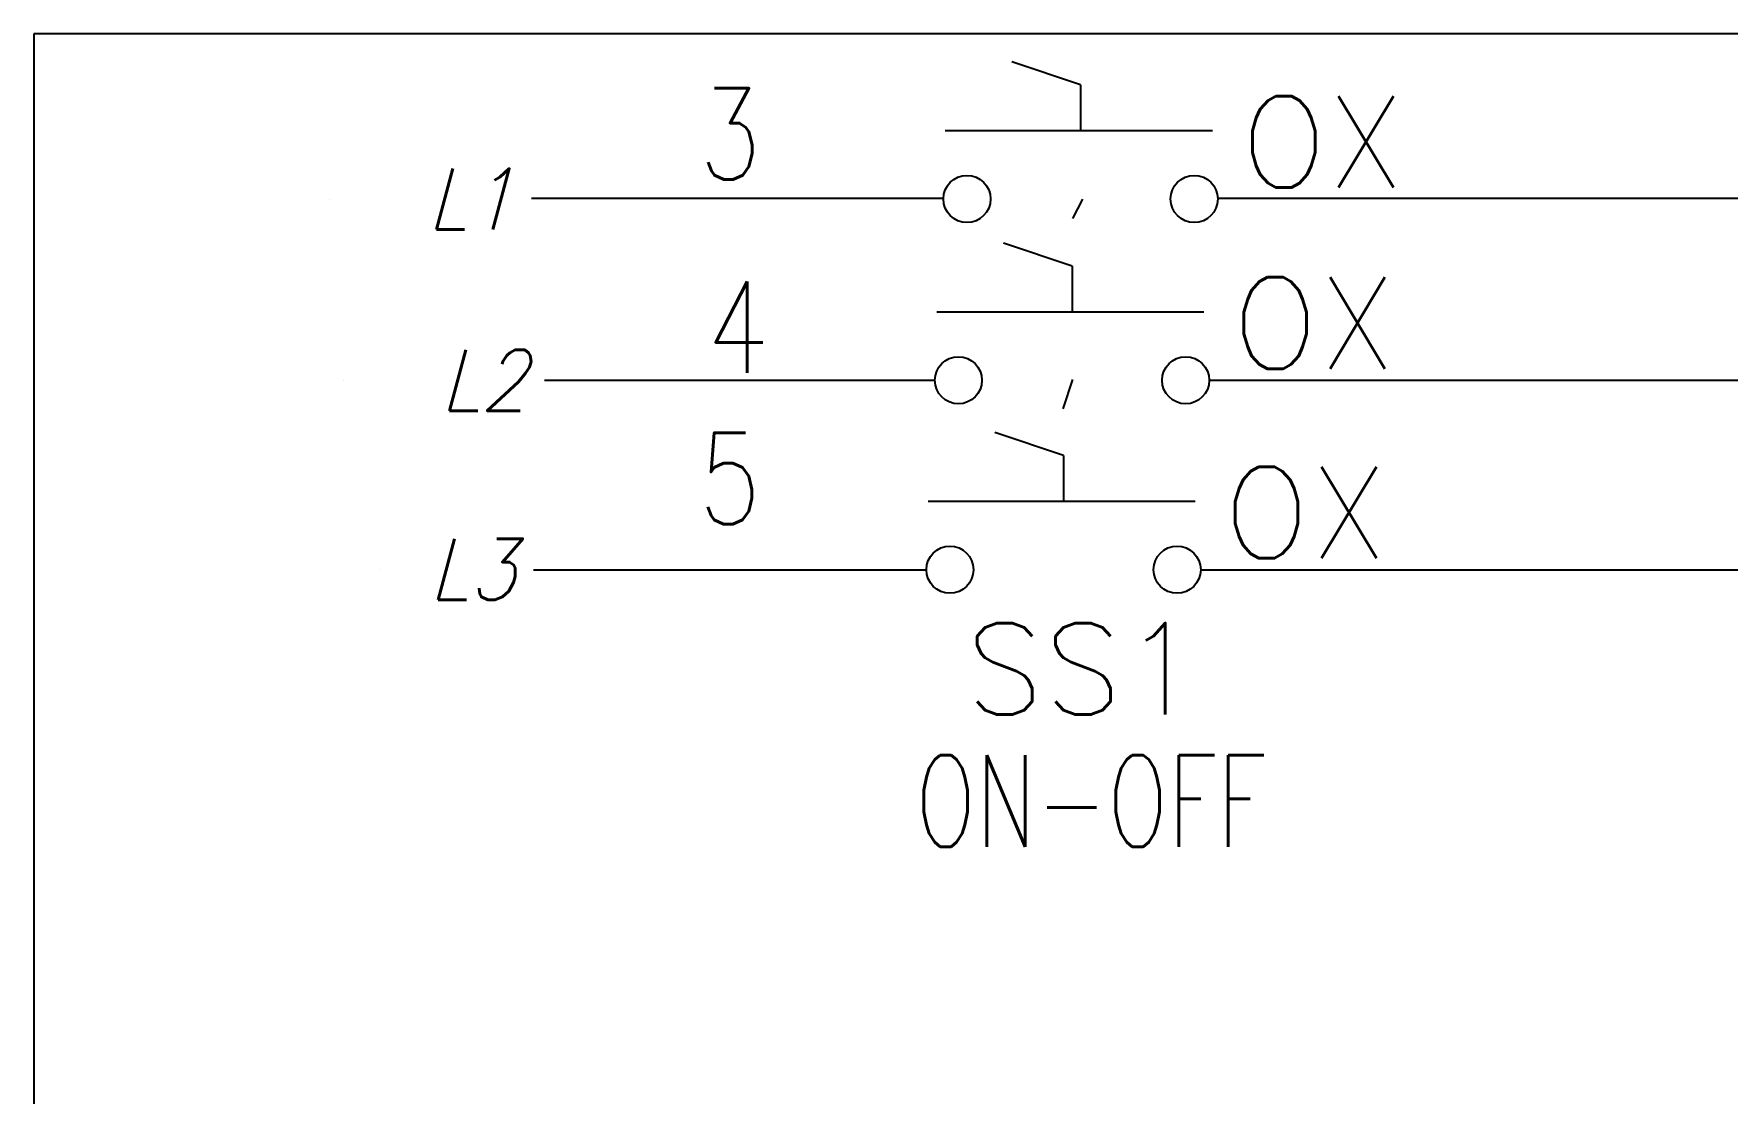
# Model space of a CAD drawing. Header units: inches. Extents: x 15 to 148, y 10 to 111.
# Drawn here: x 126.91 to 130.382, y 108.587 to 110.759 of the extents above; entities that cross this region are included whole.
import ezdxf
from ezdxf.enums import TextEntityAlignment as Align

# ---------------------------------------------------------------- set-up
doc = ezdxf.new("R2010")
doc.units = ezdxf.units.IN
doc.header["$MEASUREMENT"] = 0
doc.linetypes.add('HIDDEN2', pattern=[0.1875, 0.125, -0.0625])
for name, color, linetype in [('BLK_12AWG', 7, 'Continuous'), ('DESC', 250, 'Continuous'), ('LINK', 9, 'HIDDEN2'), ('MISC', 250, 'Continuous'), ('SYMS', 7, 'Continuous'), ('TAGS', 250, 'Continuous'), ('WIREFIXED', 160, 'Continuous')]:
    doc.layers.add(name, color=color, linetype=linetype)
doc.styles.add('WD', font='romans.shx')

# ---------------------------------------------------------------- blocks, each defined once
blk = doc.blocks.new('HT0_LGENERIC')
at = {"style": 'WD', "oblique": 15, "width": 0.9}
blk.add_attdef('COLOR', text='', height=0.125, dxfattribs=at).set_placement((0, 0), align=Align.MIDDLE_CENTER)
at = {"color": 7, "style": 'WD'}
for tag, p in [('X4_TINY_DOT_DONT_REMOVE', (-0.125, 0)), ('X1_TINY_DOT_DONT_REMOVE', (0.125, 0))]:
    blk.add_attdef(tag, p, '', height=0.0001, dxfattribs=at)
at = {"style": 'WD', "flags": 1}
for tag, p in [('X4TERM01', (-0.125, 0)), ('X1TERM01', (0.125, 0))]:
    blk.add_attdef(tag, p, '', height=0.01, dxfattribs=at)
blk = doc.blocks.new('WD_WNH')
at = {"linetype": 'Continuous', "style": 'WD', "width": 0.8}
blk.add_attdef('WIRENO', text='', height=0.125, dxfattribs=at).set_placement((0, 0.0625), align=Align.CENTER)
at = {"style": 'WD', "flags": 1}
for tag, p in [('W01USER', (0, 0.0781)), ('W02USER', (0, 0.0703)), ('W03USER', (0, 0.0625)), ('W04USER', (0, 0.0547)), ('W05USER', (0, 0.0469)), ('W06USER', (0, 0.0391)), ('W07USER', (0, 0.0312)), ('W08USER', (0, 0.0234)), ('W09USER', (0, 0.0156)), ('W10USER', (0, 0.0078))]:
    blk.add_attdef(tag, text='', height=0.005, dxfattribs=at).set_placement(p, align=Align.CENTER)
blk = doc.blocks.new('HSS112')
for p, q in [((0, 0.1562), (-0.0938, 0.1875)), ((0, 0.1562), (0, 0.0938)), ((-0.1849, 0.0938), (0.1801, 0.0938))]:
    blk.add_line(p, q)
for centre in [(-0.1553, 0), (0.1553, 0)]:
    blk.add_circle(centre, 0.0322)
at = {"style": 'WD', "width": 0.7}
for tag, p in [('INST', (0, 0.9821)), ('LOC', (0, 0.8125)), ('DESC1', (0, 0.6562)), ('DESC2', (0, 0.5)), ('XREF', (0, -0.2188))]:
    blk.add_attdef(tag, text='', height=0.125, dxfattribs=at).set_placement(p, align=Align.CENTER)
at = {"style": 'WD'}
blk.add_attdef('TAG1', text='', height=0.125, dxfattribs=at).set_placement((0, 0.3438), align=Align.CENTER)
at = {"style": 'WD', "width": 0.7}
blk.add_attdef('POS1', text='', height=0.125, dxfattribs=at).set_placement((-0.125, 0.1875), align=Align.RIGHT)
blk.add_attdef('POS2', (0.125, 0.1875), '', height=0.125, dxfattribs=at)
at = {"style": 'WD'}
for tag, p, height in [('X2LINK', (0, 0.2188), 0.01), ('STATE', (0.2188, 0.0158), 0.125), ('X8LINK', (0, 0), 0.01)]:
    blk.add_attdef(tag, p, '', height=height, dxfattribs=at)
for tag, p, height, flags in [('FAMILY', (0.2047, 0.1523), 0.01, 9), ('CONTACT', (0.2047, 0.1357), 0.01, 1), ('X4TERM01', (-0.1875, 0), 0.0125, 1), ('X1TERM02', (0.1875, 0), 0.0125, 1)]:
    blk.add_attdef(tag, p, '', height=height, dxfattribs=dict(at, flags=flags))
at = {"linetype": 'Continuous', "style": 'WD', "flags": 9}
for tag, p in [('MFG', (0.2297, 0.1082)), ('CAT', (0.2318, 0.1205)), ('ASSYCODE', (0.25, 0.0938))]:
    blk.add_attdef(tag, text='', height=0.01, dxfattribs=at).set_placement(p, align=Align.CENTER)
at = {"linetype": 'Continuous', "style": 'WD', "flags": 8}
blk.add_attdef('TERM01', text='', height=0.125, dxfattribs=at).set_placement((-0.25, -0.0314), align=Align.TOP_RIGHT)
blk.add_attdef('TERM02', text='', height=0.125, dxfattribs=at).set_placement((0.25, -0.0314), align=Align.TOP_LEFT)

msp = doc.modelspace()

# ---------------------------------------------------------------- linework, layer by layer
at = {"color": 7, "linetype": 'Continuous'}
for p, q in [((147.6602, 110.7588), (126.9102, 110.7588)), ((126.9102, 110.7588), (126.9102, 94.5738))]:
    msp.add_line(p, q, dxfattribs=at)
at = {"layer": 'BLK_12AWG'}
for p, q in [((127.9305, 110.4219), (128.775, 110.4219)), ((129.3375, 110.4219), (132.1386, 110.4219)), ((127.9575, 110.0484), (128.7575, 110.0484)), ((129.32, 110.0484), (132.1254, 110.0484)), ((127.9343, 109.6595), (128.7401, 109.6595)), ((129.3026, 109.6595), (132.1612, 109.6595))]:
    msp.add_line(p, q, dxfattribs=at)
at = {"layer": 'LINK'}
for points in [[(129.06, 110.42), (129.04, 110.38)], [(129.04, 110.05), (129.02, 109.99)]]:
    msp.add_lwpolyline(points, dxfattribs=at)

# ---------------------------------------------------------------- block references
at = {"layer": 'SYMS'}
ref = msp.add_blockref('HSS112', (129.0563, 110.4202), dxfattribs=dict(at, xscale=1.5, yscale=1.5, zscale=1.5))
ref.add_attrib('STATE', 'OX', (129.3844, 110.4438), dxfattribs={"layer": 'MISC', "height": 0.1875, "style": 'WD'})
ref = msp.add_blockref('HT0_LGENERIC', (127.8055, 110.42), dxfattribs=at)
ref.add_attrib('X1_TINY_DOT_DONT_REMOVE', '.', (128.105, 110.42), dxfattribs={"layer": 'MISC', "color": 7, "height": 0.0001, "style": 'WD'})
ref.add_attrib('X4_TINY_DOT_DONT_REMOVE', '.', (127.5171, 110.42), dxfattribs={"layer": 'MISC', "color": 7, "height": 0.0001, "style": 'WD'})
ref.add_attrib('COLOR', 'L1', dxfattribs={"layer": 'MISC', "height": 0.125, "style": 'WD', "oblique": 15, "width": 0.9}).set_placement((127.8055, 110.42), align=Align.MIDDLE_CENTER)
ref = msp.add_blockref('HSS112', (129.0388, 110.0484), dxfattribs=dict(at, xscale=1.5, yscale=1.5, zscale=1.5))
ref.add_attrib('STATE', 'OX', (129.3669, 110.0721), dxfattribs={"layer": 'MISC', "height": 0.1875, "style": 'WD'})
ref = msp.add_blockref('HT0_LGENERIC', (127.8325, 110.0484), dxfattribs=at)
ref.add_attrib('X1_TINY_DOT_DONT_REMOVE', '.', (128.1321, 110.0484), dxfattribs={"layer": 'MISC', "color": 7, "height": 0.0001, "style": 'WD'})
ref.add_attrib('X4_TINY_DOT_DONT_REMOVE', '.', (127.5441, 110.0484), dxfattribs={"layer": 'MISC', "color": 7, "height": 0.0001, "style": 'WD'})
ref.add_attrib('COLOR', 'L2', dxfattribs={"layer": 'MISC', "height": 0.125, "style": 'WD', "oblique": 15, "width": 0.9}).set_placement((127.8325, 110.0484), align=Align.MIDDLE_CENTER)
ref = msp.add_blockref('HSS112', (129.0213, 109.66), dxfattribs=dict(at, xscale=1.5, yscale=1.5, zscale=1.5))
ref.add_attrib('STATE', 'OX', (129.3494, 109.6836), dxfattribs={"layer": 'MISC', "height": 0.1875, "style": 'WD'})
ref.add_attrib('DESC1', 'ON-OFF', dxfattribs={"layer": 'DESC', "height": 0.1875, "style": 'WD', "width": 0.7}).set_placement((129.0778, 109.092), align=Align.CENTER)
ref.add_attrib('TAG1', 'SS1', dxfattribs={"layer": 'TAGS', "height": 0.1875, "style": 'WD'}).set_placement((129.0613, 109.3629), align=Align.CENTER)
ref = msp.add_blockref('HT0_LGENERIC', (127.8093, 109.6608), dxfattribs=at)
ref.add_attrib('X1_TINY_DOT_DONT_REMOVE', '.', (128.0204, 109.6608), dxfattribs={"layer": 'MISC', "color": 7, "height": 0.0001, "style": 'WD'})
ref.add_attrib('X4_TINY_DOT_DONT_REMOVE', '.', (127.62, 109.6608), dxfattribs={"layer": 'MISC', "color": 7, "height": 0.0001, "style": 'WD'})
ref.add_attrib('COLOR', 'L3', dxfattribs={"layer": 'MISC', "height": 0.125, "style": 'WD', "oblique": 15, "width": 0.9}).set_placement((127.8093, 109.6608), align=Align.MIDDLE_CENTER)
at = {"layer": 'WIREFIXED'}
ref = msp.add_blockref('WD_WNH', (128.3378, 110.3662), dxfattribs=dict(at, xscale=1.5, yscale=1.5, zscale=1.5))
ref.add_attrib('WIRENOF', '3', dxfattribs={"linetype": 'Continuous', "height": 0.1875, "style": 'WD', "width": 0.8}).set_placement((128.3378, 110.4599), align=Align.CENTER)
ref = msp.add_blockref('WD_WNH', (128.3532, 109.9699), dxfattribs=dict(at, xscale=1.5, yscale=1.5, zscale=1.5))
ref.add_attrib('WIRENOF', '4', dxfattribs={"linetype": 'Continuous', "height": 0.1875, "style": 'WD', "width": 0.8}).set_placement((128.3532, 110.0637), align=Align.CENTER)
ref = msp.add_blockref('WD_WNH', (128.3372, 109.6595), dxfattribs=dict(at, xscale=1.5, yscale=1.5, zscale=1.5))
ref.add_attrib('WIRENOF', '5', dxfattribs={"linetype": 'Continuous', "height": 0.1875, "style": 'WD', "width": 0.8}).set_placement((128.3372, 109.7533), align=Align.CENTER)

doc.saveas('drawing.dxf')
